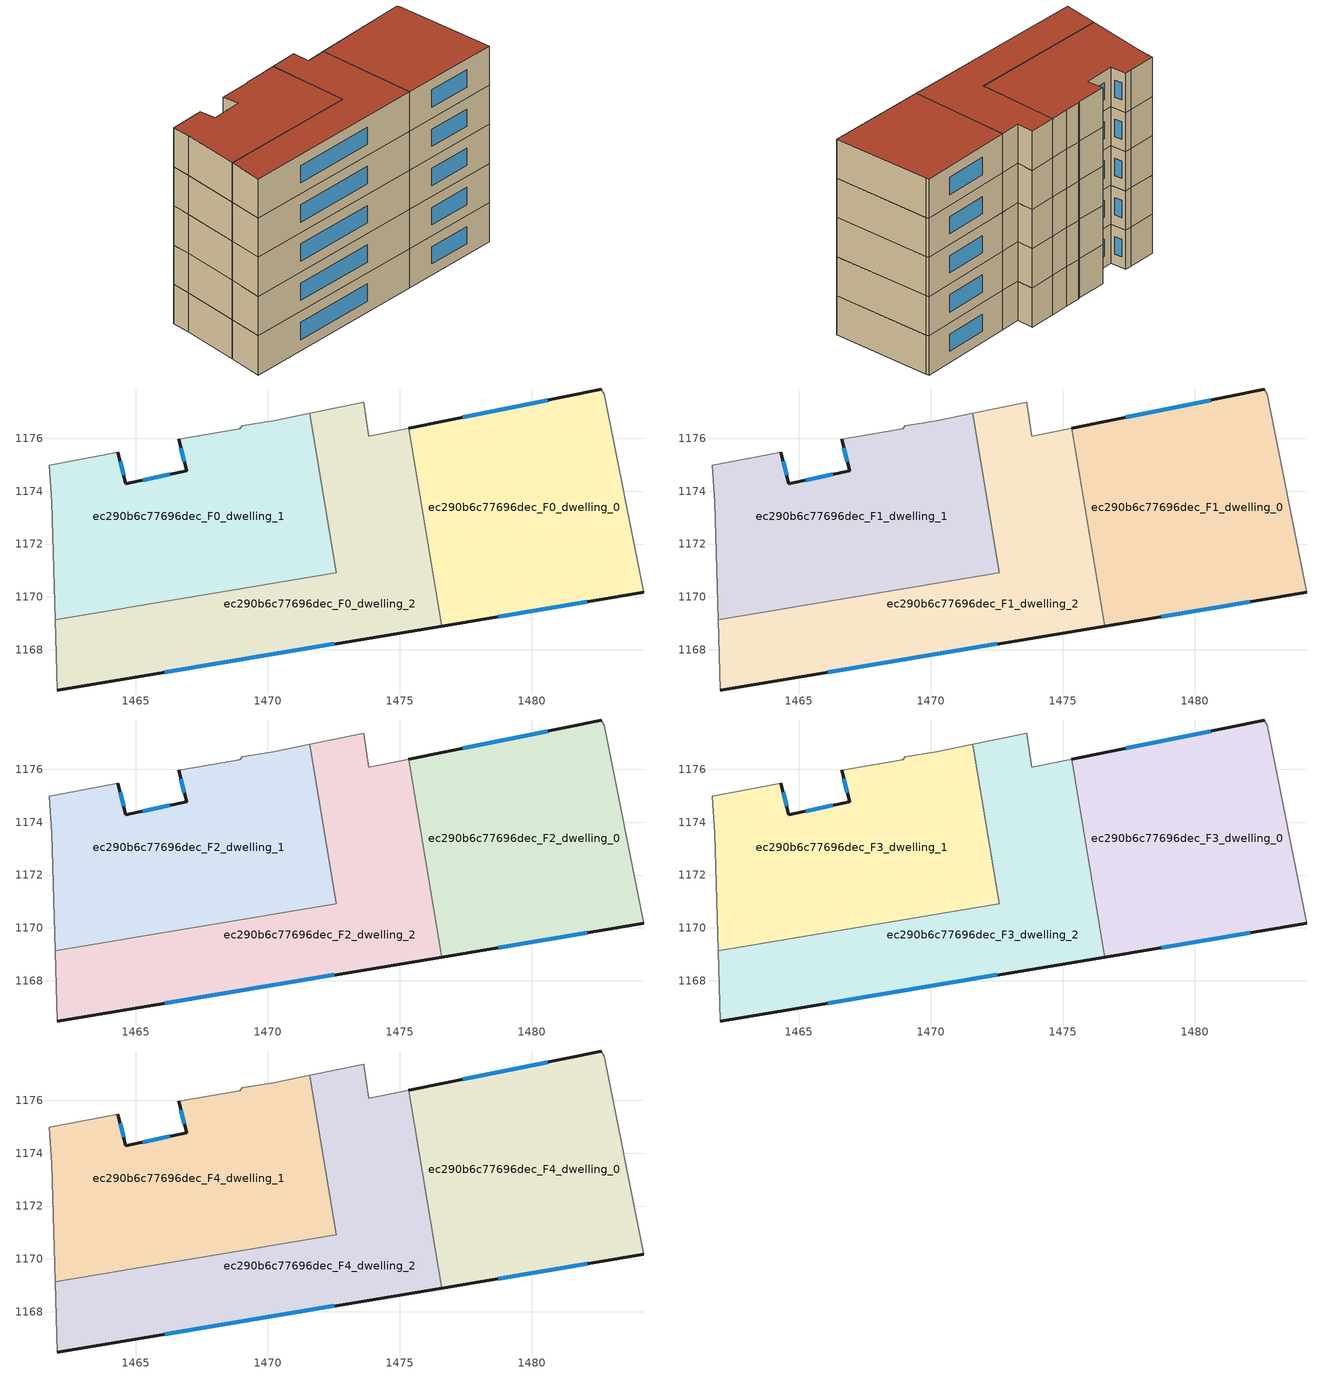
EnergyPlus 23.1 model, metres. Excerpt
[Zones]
ec290b6c77696dec_F0_dwelling_0
 floor ground (EU_floor_Construction): 1482.74,1177.67 1484.24,1170.17 1476.59,1168.89 1475.35,1176.38 1482.64,1177.87 z0
 wall outside (EU_wall_Construction): 1476.59,1168.89 1484.24,1170.17 / 1482.64,1177.87 1475.35,1176.38 z0:3
 wall adiabatic (EU_wall_Construction): 1484.24,1170.17 1482.74,1177.67 1482.64,1177.87 z0:3
 wall to ec290b6c77696dec_F0_dwelling_2 (EU_wall_Construction): 1475.35,1176.38 1476.59,1168.89 z0:3
 window (EU_Window_Construction): 1478.74,1169.25 1482.1,1169.81 / 1480.6,1177.46 1477.39,1176.8 z0.84:2.16
ec290b6c77696dec_F0_dwelling_1
 floor ground (EU_floor_Construction): 1471.59,1176.95 1472.59,1170.91 1461.95,1169.14 1461.83,1173.58 1461.73,1174.98 1463.83,1175.38 1464.33,1175.48 1464.63,1174.28 1466.93,1174.78 1466.63,1175.98 1468.93,1176.38 1469.03,1176.48 1470.23,1176.68 z0
 wall outside (EU_wall_Construction): 1466.63,1175.98 1466.93,1174.78 1464.63,1174.28 1464.33,1175.48 z0:3
 wall adiabatic (EU_wall_Construction): 1464.33,1175.48 1463.83,1175.38 1461.73,1174.98 1461.83,1173.58 1461.95,1169.14 / 1471.59,1176.95 1470.23,1176.68 1469.03,1176.48 1468.93,1176.38 1466.63,1175.98 z0:3
 wall to ec290b6c77696dec_F0_dwelling_2 (EU_wall_Construction): 1461.95,1169.14 1472.59,1170.91 1471.59,1176.95 z0:3
 window (EU_Window_Construction): 1464.54,1174.61 1464.41,1175.14 / 1466.29,1174.63 1465.27,1174.42 / 1466.72,1175.64 1466.85,1175.11 z0.84:2.16
ec290b6c77696dec_F0_dwelling_2
 floor ground (EU_floor_Construction): 1475.35,1176.38 1476.59,1168.89 1462.03,1166.47 1461.95,1169.14 1472.59,1170.91 1471.59,1176.95 1473.64,1177.38 1473.84,1176.07 z0
 wall outside (EU_wall_Construction): 1462.03,1166.47 1476.59,1168.89 z0:3
 wall adiabatic (EU_wall_Construction): 1475.35,1176.38 1473.84,1176.07 1473.64,1177.38 1471.59,1176.95 / 1461.95,1169.14 1462.03,1166.47 z0:3
 window (EU_Window_Construction): 1466.11,1167.15 1472.51,1168.22 z0.84:2.16
ec290b6c77696dec_F1_dwelling_0
 floor to ec290b6c77696dec_F0_dwelling_0 (EU_floor_Construction): 1482.74,1177.67 1484.24,1170.17 1476.59,1168.89 1475.35,1176.38 1482.64,1177.87 z3
 wall outside (EU_wall_Construction): 1476.59,1168.89 1484.24,1170.17 / 1482.64,1177.87 1475.35,1176.38 z3:6
 wall adiabatic (EU_wall_Construction): 1484.24,1170.17 1482.74,1177.67 1482.64,1177.87 z3:6
 wall to ec290b6c77696dec_F1_dwelling_2 (EU_wall_Construction): 1475.35,1176.38 1476.59,1168.89 z3:6
 window (EU_Window_Construction): 1478.74,1169.25 1482.1,1169.81 / 1480.6,1177.46 1477.39,1176.8 z3.84:5.16
ec290b6c77696dec_F1_dwelling_1
 floor to ec290b6c77696dec_F0_dwelling_1 (EU_floor_Construction): 1471.59,1176.95 1472.59,1170.91 1461.95,1169.14 1461.83,1173.58 1461.73,1174.98 1463.83,1175.38 1464.33,1175.48 1464.63,1174.28 1466.93,1174.78 1466.63,1175.98 1468.93,1176.38 1469.03,1176.48 1470.23,1176.68 z3
 wall outside (EU_wall_Construction): 1466.63,1175.98 1466.93,1174.78 1464.63,1174.28 1464.33,1175.48 z3:6
 wall adiabatic (EU_wall_Construction): 1464.33,1175.48 1463.83,1175.38 1461.73,1174.98 1461.83,1173.58 1461.95,1169.14 / 1471.59,1176.95 1470.23,1176.68 1469.03,1176.48 1468.93,1176.38 1466.63,1175.98 z3:6
 wall to ec290b6c77696dec_F1_dwelling_2 (EU_wall_Construction): 1461.95,1169.14 1472.59,1170.91 1471.59,1176.95 z3:6
 window (EU_Window_Construction): 1464.54,1174.61 1464.41,1175.14 / 1466.29,1174.63 1465.27,1174.42 / 1466.72,1175.64 1466.85,1175.11 z3.84:5.16
ec290b6c77696dec_F1_dwelling_2
 floor to ec290b6c77696dec_F0_dwelling_2 (EU_floor_Construction): 1475.35,1176.38 1476.59,1168.89 1462.02,1166.47 1461.95,1169.14 1472.59,1170.91 1471.59,1176.95 1473.64,1177.38 1473.84,1176.07 z3
 wall outside (EU_wall_Construction): 1462.03,1166.47 1476.59,1168.89 z3:6
 wall adiabatic (EU_wall_Construction): 1475.35,1176.38 1473.84,1176.07 1473.64,1177.38 1471.59,1176.95 / 1461.95,1169.14 1462.03,1166.47 z3:6
 window (EU_Window_Construction): 1466.11,1167.15 1472.51,1168.22 z3.84:5.16
ec290b6c77696dec_F2_dwelling_0
 floor to ec290b6c77696dec_F1_dwelling_0 (EU_floor_Construction): 1482.74,1177.67 1484.24,1170.17 1476.59,1168.89 1475.35,1176.38 1482.64,1177.87 z6
 wall outside (EU_wall_Construction): 1476.59,1168.89 1484.24,1170.17 / 1482.64,1177.87 1475.35,1176.38 z6:9
 wall adiabatic (EU_wall_Construction): 1484.24,1170.17 1482.74,1177.67 1482.64,1177.87 z6:9
 wall to ec290b6c77696dec_F2_dwelling_2 (EU_wall_Construction): 1475.35,1176.38 1476.59,1168.89 z6:9
 window (EU_Window_Construction): 1478.74,1169.25 1482.1,1169.81 / 1480.6,1177.46 1477.39,1176.8 z6.84:8.16
ec290b6c77696dec_F2_dwelling_1
 floor to ec290b6c77696dec_F1_dwelling_1 (EU_floor_Construction): 1471.59,1176.95 1472.59,1170.91 1461.95,1169.14 1461.83,1173.58 1461.73,1174.98 1463.83,1175.38 1464.33,1175.48 1464.63,1174.28 1466.93,1174.78 1466.63,1175.98 1468.93,1176.38 1469.03,1176.48 1470.23,1176.68 z6
 wall outside (EU_wall_Construction): 1466.63,1175.98 1466.93,1174.78 1464.63,1174.28 1464.33,1175.48 z6:9
 wall adiabatic (EU_wall_Construction): 1464.33,1175.48 1463.83,1175.38 1461.73,1174.98 1461.83,1173.58 1461.95,1169.14 / 1471.59,1176.95 1470.23,1176.68 1469.03,1176.48 1468.93,1176.38 1466.63,1175.98 z6:9
 wall to ec290b6c77696dec_F2_dwelling_2 (EU_wall_Construction): 1461.95,1169.14 1472.59,1170.91 1471.59,1176.95 z6:9
 window (EU_Window_Construction): 1464.54,1174.61 1464.41,1175.14 / 1466.29,1174.63 1465.27,1174.42 / 1466.72,1175.64 1466.85,1175.11 z6.84:8.16
ec290b6c77696dec_F2_dwelling_2
 floor to ec290b6c77696dec_F1_dwelling_2 (EU_floor_Construction): 1475.35,1176.38 1476.59,1168.89 1462.02,1166.47 1461.95,1169.14 1472.59,1170.91 1471.59,1176.95 1473.64,1177.38 1473.84,1176.07 z6
 wall outside (EU_wall_Construction): 1462.03,1166.47 1476.59,1168.89 z6:9
 wall adiabatic (EU_wall_Construction): 1475.35,1176.38 1473.84,1176.07 1473.64,1177.38 1471.59,1176.95 / 1461.95,1169.14 1462.03,1166.47 z6:9
 window (EU_Window_Construction): 1466.11,1167.15 1472.51,1168.22 z6.84:8.16
ec290b6c77696dec_F3_dwelling_0
 floor to ec290b6c77696dec_F2_dwelling_0 (EU_floor_Construction): 1482.74,1177.67 1484.24,1170.17 1476.59,1168.89 1475.35,1176.38 1482.64,1177.87 z9
 wall outside (EU_wall_Construction): 1476.59,1168.89 1484.24,1170.17 / 1482.64,1177.87 1475.35,1176.38 z9:12
 wall adiabatic (EU_wall_Construction): 1484.24,1170.17 1482.74,1177.67 1482.64,1177.87 z9:12
 wall to ec290b6c77696dec_F3_dwelling_2 (EU_wall_Construction): 1475.35,1176.38 1476.59,1168.89 z9:12
 window (EU_Window_Construction): 1478.74,1169.25 1482.1,1169.81 / 1480.6,1177.46 1477.39,1176.8 z9.84:11.16
ec290b6c77696dec_F3_dwelling_1
 floor to ec290b6c77696dec_F2_dwelling_1 (EU_floor_Construction): 1471.59,1176.95 1472.59,1170.91 1461.95,1169.14 1461.83,1173.58 1461.73,1174.98 1463.83,1175.38 1464.33,1175.48 1464.63,1174.28 1466.93,1174.78 1466.63,1175.98 1468.93,1176.38 1469.03,1176.48 1470.23,1176.68 z9
 wall outside (EU_wall_Construction): 1466.63,1175.98 1466.93,1174.78 1464.63,1174.28 1464.33,1175.48 z9:12
 wall adiabatic (EU_wall_Construction): 1464.33,1175.48 1463.83,1175.38 1461.73,1174.98 1461.83,1173.58 1461.95,1169.14 / 1471.59,1176.95 1470.23,1176.68 1469.03,1176.48 1468.93,1176.38 1466.63,1175.98 z9:12
 wall to ec290b6c77696dec_F3_dwelling_2 (EU_wall_Construction): 1461.95,1169.14 1472.59,1170.91 1471.59,1176.95 z9:12
 window (EU_Window_Construction): 1464.54,1174.61 1464.41,1175.14 / 1466.29,1174.63 1465.27,1174.42 / 1466.72,1175.64 1466.85,1175.11 z9.84:11.16
ec290b6c77696dec_F3_dwelling_2
 floor to ec290b6c77696dec_F2_dwelling_2 (EU_floor_Construction): 1475.35,1176.38 1476.59,1168.89 1462.02,1166.47 1461.95,1169.14 1472.59,1170.91 1471.59,1176.95 1473.64,1177.38 1473.84,1176.07 z9
 wall outside (EU_wall_Construction): 1462.03,1166.47 1476.59,1168.89 z9:12
 wall adiabatic (EU_wall_Construction): 1475.35,1176.38 1473.84,1176.07 1473.64,1177.38 1471.59,1176.95 / 1461.95,1169.14 1462.03,1166.47 z9:12
 window (EU_Window_Construction): 1466.11,1167.15 1472.51,1168.22 z9.84:11.16
ec290b6c77696dec_F4_dwelling_0
 floor to ec290b6c77696dec_F3_dwelling_0 (EU_floor_Construction): 1482.74,1177.67 1484.24,1170.17 1476.59,1168.89 1475.35,1176.38 1482.64,1177.87 z12
 wall outside (EU_wall_Construction): 1476.59,1168.89 1484.24,1170.17 / 1482.64,1177.87 1475.35,1176.38 z12:15
 wall adiabatic (EU_wall_Construction): 1484.24,1170.17 1482.74,1177.67 1482.64,1177.87 z12:15
 wall to ec290b6c77696dec_F4_dwelling_2 (EU_wall_Construction): 1475.35,1176.38 1476.59,1168.89 z12:15
 window (EU_Window_Construction): 1478.74,1169.25 1482.1,1169.81 / 1480.6,1177.46 1477.39,1176.8 z12.84:14.16
 roof outside (EU_roof_Construction): 1484.24,1170.17 1482.74,1177.67 1482.64,1177.87 1475.35,1176.38 1476.59,1168.89 z15
ec290b6c77696dec_F4_dwelling_1
 floor to ec290b6c77696dec_F3_dwelling_1 (EU_floor_Construction): 1471.59,1176.95 1472.59,1170.91 1461.95,1169.14 1461.83,1173.58 1461.73,1174.98 1463.83,1175.38 1464.33,1175.48 1464.63,1174.28 1466.93,1174.78 1466.63,1175.98 1468.93,1176.38 1469.03,1176.48 1470.23,1176.68 z12
 wall outside (EU_wall_Construction): 1466.63,1175.98 1466.93,1174.78 1464.63,1174.28 1464.33,1175.48 z12:15
 wall adiabatic (EU_wall_Construction): 1464.33,1175.48 1463.83,1175.38 1461.73,1174.98 1461.83,1173.58 1461.95,1169.14 / 1471.59,1176.95 1470.23,1176.68 1469.03,1176.48 1468.93,1176.38 1466.63,1175.98 z12:15
 wall to ec290b6c77696dec_F4_dwelling_2 (EU_wall_Construction): 1461.95,1169.14 1472.59,1170.91 1471.59,1176.95 z12:15
 window (EU_Window_Construction): 1464.54,1174.61 1464.41,1175.14 / 1466.29,1174.63 1465.27,1174.42 / 1466.72,1175.64 1466.85,1175.11 z12.84:14.16
 roof outside (EU_roof_Construction): 1472.59,1170.91 1471.59,1176.95 1470.23,1176.68 1469.03,1176.48 1468.93,1176.38 1466.63,1175.98 1466.93,1174.78 1464.63,1174.28 1464.33,1175.48 1463.83,1175.38 1461.73,1174.98 1461.83,1173.58 1461.95,1169.14 z15
ec290b6c77696dec_F4_dwelling_2
 floor to ec290b6c77696dec_F3_dwelling_2 (EU_floor_Construction): 1475.35,1176.38 1476.59,1168.89 1462.02,1166.47 1461.95,1169.14 1472.59,1170.91 1471.59,1176.95 1473.64,1177.38 1473.84,1176.07 z12
 wall outside (EU_wall_Construction): 1462.03,1166.47 1476.59,1168.89 z12:15
 wall adiabatic (EU_wall_Construction): 1475.35,1176.38 1473.84,1176.07 1473.64,1177.38 1471.59,1176.95 / 1461.95,1169.14 1462.03,1166.47 z12:15
 window (EU_Window_Construction): 1466.11,1167.15 1472.51,1168.22 z12.84:14.16
 roof outside (EU_roof_Construction): 1476.59,1168.89 1475.35,1176.38 1473.84,1176.07 1473.64,1177.38 1471.59,1176.95 1472.59,1170.91 1461.95,1169.14 1462.03,1166.47 z15
[Building]
EU S2 Campaign: North Axis=0; Terrain=City; Solar Distribution=FullExterior
[Site:Location]
Lyon-Bron: Latitude=45.75; Longitude=5; Time Zone=1; Elevation=198
[SizingPeriod:WeatherFileDays]
AnnualSizingPeriod: Begin Month=1; Begin Day of Month=1; End Month=12; End Day of Month=31; Day of Week for Start Day=Monday; Use Weather File Daylight Saving Period=No; Use Weather File Rain and Snow Indicators=No
[MATERIAL]
EU_InternalMass_Material: Roughness=MediumRough; Thickness=0.1; Conductivity=1; Density=1800; Specific Heat=900; Thermal Absorptance=0.9; Solar Absorptance=0.7; Visible Absorptance=0.7
[MATERIAL:NOMASS] Roughness=MediumRough; Thermal Absorptance=0.9; Solar Absorptance=0.7; Visible Absorptance=0.7
Name | Thermal Resistance
EU_wall_NoMass | 0.776494
EU_roof_NoMass | 0.486893
EU_floor_NoMass | 0.421597
[WINDOWMATERIAL:SIMPLEGLAZINGSYSTEM]
EU_Window_SimpleGlazing: UFactor=4.24961; Solar Heat Gain Coefficient=0.83; Visible Transmittance=0.83
[CONSTRUCTION]
EU_wall_Construction: EU_wall_NoMass
EU_roof_Construction: EU_roof_NoMass
EU_floor_Construction: EU_floor_NoMass
EU_Window_Construction: EU_Window_SimpleGlazing
EU_InternalMass_Construction: EU_InternalMass_Material
[ZONE] Type=1; Multiplier=1; Ceiling Height=autocalculate; Floor Area=autocalculate; Part of Total Floor Area=Yes
Name | Volume
ec290b6c77696dec_F0_dwelling_0; ec290b6c77696dec_F1_dwelling_0; ec290b6c77696dec_F2_dwelling_0; ec290b6c77696dec_F3_dwelling_0; ec290b6c77696dec_F4_dwelling_0; ec290b6c77696dec_F1_dwelling_1; ec290b6c77696dec_F2_dwelling_1; ec290b6c77696dec_F3_dwelling_1; ec290b6c77696dec_F4_dwelling_1 | 176.843
ec290b6c77696dec_F0_dwelling_1 | 176.841
ec290b6c77696dec_F0_dwelling_2 | 176.835
ec290b6c77696dec_F1_dwelling_2; ec290b6c77696dec_F2_dwelling_2; ec290b6c77696dec_F3_dwelling_2; ec290b6c77696dec_F4_dwelling_2 | 176.834
[INTERNALMASS] Construction=EU_InternalMass_Construction
Name | Zone or ZoneList | Surface Area
ec290b6c77696dec_F0_dwelling_0_EU_InternalMass | ec290b6c77696dec_F0_dwelling_0 | 58.9471
ec290b6c77696dec_F0_dwelling_1_EU_InternalMass | ec290b6c77696dec_F0_dwelling_1 | 58.9472
ec290b6c77696dec_F0_dwelling_2_EU_InternalMass | ec290b6c77696dec_F0_dwelling_2 | 58.945
ec290b6c77696dec_F1_dwelling_0_EU_InternalMass | ec290b6c77696dec_F1_dwelling_0 | 58.9471
ec290b6c77696dec_F1_dwelling_1_EU_InternalMass | ec290b6c77696dec_F1_dwelling_1 | 58.9472
ec290b6c77696dec_F1_dwelling_2_EU_InternalMass | ec290b6c77696dec_F1_dwelling_2 | 58.945
ec290b6c77696dec_F2_dwelling_0_EU_InternalMass | ec290b6c77696dec_F2_dwelling_0 | 58.9471
ec290b6c77696dec_F2_dwelling_1_EU_InternalMass | ec290b6c77696dec_F2_dwelling_1 | 58.9472
ec290b6c77696dec_F2_dwelling_2_EU_InternalMass | ec290b6c77696dec_F2_dwelling_2 | 58.945
ec290b6c77696dec_F3_dwelling_0_EU_InternalMass | ec290b6c77696dec_F3_dwelling_0 | 58.9471
ec290b6c77696dec_F3_dwelling_1_EU_InternalMass | ec290b6c77696dec_F3_dwelling_1 | 58.9472
ec290b6c77696dec_F3_dwelling_2_EU_InternalMass | ec290b6c77696dec_F3_dwelling_2 | 58.945
ec290b6c77696dec_F4_dwelling_0_EU_InternalMass | ec290b6c77696dec_F4_dwelling_0 | 58.9471
ec290b6c77696dec_F4_dwelling_1_EU_InternalMass | ec290b6c77696dec_F4_dwelling_1 | 58.9472
ec290b6c77696dec_F4_dwelling_2_EU_InternalMass | ec290b6c77696dec_F4_dwelling_2 | 58.945
[OTHEREQUIPMENT] Fuel Type=Electricity; Design Level Calculation Method=Watts/Area; Power per Zone Floor Area=1; Fraction Latent=0; Fraction Radiant=0; Fraction Lost=0; Carbon Dioxide Generation Rate=0; EndUse Subcategory=EU_Step8_InternalGains
Name | Zone or ZoneList or Space or SpaceList | Schedule
EU_Step8_InternalGain_ec290b6c77696dec_F0_dwelling_0_f000 | ec290b6c77696dec_F0_dwelling_0 | EU_Step8_GainSchedule_ec290b6c77696dec_F0_dwelling_0_f000
EU_Step8_InternalGain_ec290b6c77696dec_F0_dwelling_1_f000 | ec290b6c77696dec_F0_dwelling_1 | EU_Step8_GainSchedule_ec290b6c77696dec_F0_dwelling_1_f000
EU_Step8_InternalGain_ec290b6c77696dec_F0_dwelling_2_f000 | ec290b6c77696dec_F0_dwelling_2 | EU_Step8_GainSchedule_ec290b6c77696dec_F0_dwelling_2_f000
EU_Step8_InternalGain_ec290b6c77696dec_F1_dwelling_0_f000 | ec290b6c77696dec_F1_dwelling_0 | EU_Step8_GainSchedule_ec290b6c77696dec_F1_dwelling_0_f000
EU_Step8_InternalGain_ec290b6c77696dec_F1_dwelling_1_f000 | ec290b6c77696dec_F1_dwelling_1 | EU_Step8_GainSchedule_ec290b6c77696dec_F1_dwelling_1_f000
EU_Step8_InternalGain_ec290b6c77696dec_F1_dwelling_2_f000 | ec290b6c77696dec_F1_dwelling_2 | EU_Step8_GainSchedule_ec290b6c77696dec_F1_dwelling_2_f000
EU_Step8_InternalGain_ec290b6c77696dec_F2_dwelling_0_f000 | ec290b6c77696dec_F2_dwelling_0 | EU_Step8_GainSchedule_ec290b6c77696dec_F2_dwelling_0_f000
EU_Step8_InternalGain_ec290b6c77696dec_F2_dwelling_1_f000 | ec290b6c77696dec_F2_dwelling_1 | EU_Step8_GainSchedule_ec290b6c77696dec_F2_dwelling_1_f000
EU_Step8_InternalGain_ec290b6c77696dec_F2_dwelling_2_f000 | ec290b6c77696dec_F2_dwelling_2 | EU_Step8_GainSchedule_ec290b6c77696dec_F2_dwelling_2_f000
EU_Step8_InternalGain_ec290b6c77696dec_F3_dwelling_0_f000 | ec290b6c77696dec_F3_dwelling_0 | EU_Step8_GainSchedule_ec290b6c77696dec_F3_dwelling_0_f000
EU_Step8_InternalGain_ec290b6c77696dec_F3_dwelling_1_f000 | ec290b6c77696dec_F3_dwelling_1 | EU_Step8_GainSchedule_ec290b6c77696dec_F3_dwelling_1_f000
EU_Step8_InternalGain_ec290b6c77696dec_F3_dwelling_2_f000 | ec290b6c77696dec_F3_dwelling_2 | EU_Step8_GainSchedule_ec290b6c77696dec_F3_dwelling_2_f000
EU_Step8_InternalGain_ec290b6c77696dec_F4_dwelling_0_f000 | ec290b6c77696dec_F4_dwelling_0 | EU_Step8_GainSchedule_ec290b6c77696dec_F4_dwelling_0_f000
EU_Step8_InternalGain_ec290b6c77696dec_F4_dwelling_1_f000 | ec290b6c77696dec_F4_dwelling_1 | EU_Step8_GainSchedule_ec290b6c77696dec_F4_dwelling_1_f000
EU_Step8_InternalGain_ec290b6c77696dec_F4_dwelling_2_f000 | ec290b6c77696dec_F4_dwelling_2 | EU_Step8_GainSchedule_ec290b6c77696dec_F4_dwelling_2_f000
[ZONEVENTILATION:DESIGNFLOWRATE] Schedule=EU_AlwaysOn; Design Flow Rate Calculation Method=AirChanges/Hour; Air Changes per Hour=0.693814; Ventilation Type=Natural; Fan Pressure Rise=0; Fan Total Efficiency=1; Constant Term Coefficient=1; Temperature Term Coefficient=0; Velocity Term Coefficient=0; Velocity Squared Term Coefficient=0; Minimum Indoor Temperature=-100; Maximum Indoor Temperature=100; Delta Temperature=-100; Minimum Outdoor Temperature=-100; Maximum Outdoor Temperature=100; Maximum Wind Speed=40
Name | Zone or ZoneList or Space or SpaceList
EU_ConstantAir_ec290b6c77696dec_F0_dwelling_0 | ec290b6c77696dec_F0_dwelling_0
EU_ConstantAir_ec290b6c77696dec_F0_dwelling_1 | ec290b6c77696dec_F0_dwelling_1
EU_ConstantAir_ec290b6c77696dec_F0_dwelling_2 | ec290b6c77696dec_F0_dwelling_2
EU_ConstantAir_ec290b6c77696dec_F1_dwelling_0 | ec290b6c77696dec_F1_dwelling_0
EU_ConstantAir_ec290b6c77696dec_F1_dwelling_1 | ec290b6c77696dec_F1_dwelling_1
EU_ConstantAir_ec290b6c77696dec_F1_dwelling_2 | ec290b6c77696dec_F1_dwelling_2
EU_ConstantAir_ec290b6c77696dec_F2_dwelling_0 | ec290b6c77696dec_F2_dwelling_0
EU_ConstantAir_ec290b6c77696dec_F2_dwelling_1 | ec290b6c77696dec_F2_dwelling_1
EU_ConstantAir_ec290b6c77696dec_F2_dwelling_2 | ec290b6c77696dec_F2_dwelling_2
EU_ConstantAir_ec290b6c77696dec_F3_dwelling_0 | ec290b6c77696dec_F3_dwelling_0
EU_ConstantAir_ec290b6c77696dec_F3_dwelling_1 | ec290b6c77696dec_F3_dwelling_1
EU_ConstantAir_ec290b6c77696dec_F3_dwelling_2 | ec290b6c77696dec_F3_dwelling_2
EU_ConstantAir_ec290b6c77696dec_F4_dwelling_0 | ec290b6c77696dec_F4_dwelling_0
EU_ConstantAir_ec290b6c77696dec_F4_dwelling_1 | ec290b6c77696dec_F4_dwelling_1
EU_ConstantAir_ec290b6c77696dec_F4_dwelling_2 | ec290b6c77696dec_F4_dwelling_2
[HVACTEMPLATE:THERMOSTAT] Constant Heating Setpoint=20; Constant Cooling Setpoint=50
EU_HeatOnly_ec290b6c77696dec_F0_dwelling_0; EU_HeatOnly_ec290b6c77696dec_F0_dwelling_1; EU_HeatOnly_ec290b6c77696dec_F0_dwelling_2; EU_HeatOnly_ec290b6c77696dec_F1_dwelling_0; EU_HeatOnly_ec290b6c77696dec_F1_dwelling_1; EU_HeatOnly_ec290b6c77696dec_F1_dwelling_2; EU_HeatOnly_ec290b6c77696dec_F2_dwelling_0; EU_HeatOnly_ec290b6c77696dec_F2_dwelling_1; EU_HeatOnly_ec290b6c77696dec_F2_dwelling_2; EU_HeatOnly_ec290b6c77696dec_F3_dwelling_0; EU_HeatOnly_ec290b6c77696dec_F3_dwelling_1; EU_HeatOnly_ec290b6c77696dec_F3_dwelling_2; EU_HeatOnly_ec290b6c77696dec_F4_dwelling_0; EU_HeatOnly_ec290b6c77696dec_F4_dwelling_1; EU_HeatOnly_ec290b6c77696dec_F4_dwelling_2
[HVACTEMPLATE:ZONE:IDEALLOADSAIRSYSTEM] System Availability Schedule=EU_AlwaysOn; Maximum Heating Supply Air Temperature=50; Minimum Cooling Supply Air Temperature=13; Maximum Heating Supply Air Humidity Ratio=0.0156; Minimum Cooling Supply Air Humidity Ratio=0.0077; Heating Limit=NoLimit; Cooling Limit=NoLimit; Heating Availability Schedule=EU_AlwaysOn; Cooling Availability Schedule=EU_CoolingOff; Dehumidification Control Type=ConstantSensibleHeatRatio; Cooling Sensible Heat Ratio=0.7; Dehumidification Setpoint=60; Humidification Control Type=None; Humidification Setpoint=30; Outdoor Air Method=None; Outdoor Air Flow Rate per Person=0.00944; Outdoor Air Flow Rate per Zone Floor Area=0; Outdoor Air Flow Rate per Zone=0; Demand Controlled Ventilation Type=None; Outdoor Air Economizer Type=NoEconomizer; Heat Recovery Type=None; Sensible Heat Recovery Effectiveness=0.7; Latent Heat Recovery Effectiveness=0.65
Name | Template Thermostat
ec290b6c77696dec_F0_dwelling_0 | EU_HeatOnly_ec290b6c77696dec_F0_dwelling_0
ec290b6c77696dec_F0_dwelling_1 | EU_HeatOnly_ec290b6c77696dec_F0_dwelling_1
ec290b6c77696dec_F0_dwelling_2 | EU_HeatOnly_ec290b6c77696dec_F0_dwelling_2
ec290b6c77696dec_F1_dwelling_0 | EU_HeatOnly_ec290b6c77696dec_F1_dwelling_0
ec290b6c77696dec_F1_dwelling_1 | EU_HeatOnly_ec290b6c77696dec_F1_dwelling_1
ec290b6c77696dec_F1_dwelling_2 | EU_HeatOnly_ec290b6c77696dec_F1_dwelling_2
ec290b6c77696dec_F2_dwelling_0 | EU_HeatOnly_ec290b6c77696dec_F2_dwelling_0
ec290b6c77696dec_F2_dwelling_1 | EU_HeatOnly_ec290b6c77696dec_F2_dwelling_1
ec290b6c77696dec_F2_dwelling_2 | EU_HeatOnly_ec290b6c77696dec_F2_dwelling_2
ec290b6c77696dec_F3_dwelling_0 | EU_HeatOnly_ec290b6c77696dec_F3_dwelling_0
ec290b6c77696dec_F3_dwelling_1 | EU_HeatOnly_ec290b6c77696dec_F3_dwelling_1
ec290b6c77696dec_F3_dwelling_2 | EU_HeatOnly_ec290b6c77696dec_F3_dwelling_2
ec290b6c77696dec_F4_dwelling_0 | EU_HeatOnly_ec290b6c77696dec_F4_dwelling_0
ec290b6c77696dec_F4_dwelling_1 | EU_HeatOnly_ec290b6c77696dec_F4_dwelling_1
ec290b6c77696dec_F4_dwelling_2 | EU_HeatOnly_ec290b6c77696dec_F4_dwelling_2
[SIZING:ZONE] Zone Cooling Design Supply Air Temperature Input Method=SupplyAirTemperature; Zone Cooling Design Supply Air Temperature=13; Zone Heating Design Supply Air Temperature Input Method=SupplyAirTemperature; Zone Heating Design Supply Air Temperature=50; Zone Cooling Design Supply Air Humidity Ratio=0.008; Zone Heating Design Supply Air Humidity Ratio=0.008; Cooling Design Air Flow Method=DesignDay; Cooling Design Air Flow Rate=0; Cooling Minimum Air Flow per Zone Floor Area=0.000762; Cooling Minimum Air Flow=0; Cooling Minimum Air Flow Fraction=0.2; Heating Design Air Flow Method=DesignDay; Heating Design Air Flow Rate=0; Heating Maximum Air Flow per Zone Floor Area=0.002032; Heating Maximum Air Flow=0.141576; Heating Maximum Air Flow Fraction=0.3; Account for Dedicated Outdoor Air System=No; Dedicated Outdoor Air System Control Strategy=NeutralSupplyAir; Dedicated Outdoor Air Low Setpoint Temperature for Design=autosize; Dedicated Outdoor Air High Setpoint Temperature for Design=autosize; Zone Load Sizing Method=Sensible Load Only No Latent Load; Zone Latent Cooling Design Supply Air Humidity Ratio Input Method=HumidityRatioDifference; Zone Cooling Design Supply Air Humidity Ratio Difference=0.005; Zone Latent Heating Design Supply Air Humidity Ratio Input Method=HumidityRatioDifference; Zone Humidification Design Supply Air Humidity Ratio Difference=0.005
ec290b6c77696dec_F0_dwelling_0; ec290b6c77696dec_F0_dwelling_1; ec290b6c77696dec_F0_dwelling_2; ec290b6c77696dec_F1_dwelling_0; ec290b6c77696dec_F1_dwelling_1; ec290b6c77696dec_F1_dwelling_2; ec290b6c77696dec_F2_dwelling_0; ec290b6c77696dec_F2_dwelling_1; ec290b6c77696dec_F2_dwelling_2; ec290b6c77696dec_F3_dwelling_0; ec290b6c77696dec_F3_dwelling_1; ec290b6c77696dec_F3_dwelling_2; ec290b6c77696dec_F4_dwelling_0; ec290b6c77696dec_F4_dwelling_1; ec290b6c77696dec_F4_dwelling_2
[SCHEDULE:CONSTANT]
Name | Hourly Value
EU_AlwaysOn | 1
EU_CoolingOff | 0
[SCHEDULE:FILE] Column Number=1; Rows to Skip at Top=0; Number of Hours of Data=8760; Column Separator=Comma; Interpolate to Timestep=No; Minutes per Item=60; Adjust Schedule for Daylight Savings=Yes
Name | File
EU_Step8_GainSchedule_ec290b6c77696dec_F0_dwelling_0_f000 | ../../schedules/ec290b6c77696dec/ec290b6c77696dec_F0_dwelling_0_f000_gain.csv
EU_Step8_GainSchedule_ec290b6c77696dec_F0_dwelling_1_f000 | ../../schedules/ec290b6c77696dec/ec290b6c77696dec_F0_dwelling_1_f000_gain.csv
EU_Step8_GainSchedule_ec290b6c77696dec_F0_dwelling_2_f000 | ../../schedules/ec290b6c77696dec/ec290b6c77696dec_F0_dwelling_2_f000_gain.csv
EU_Step8_GainSchedule_ec290b6c77696dec_F1_dwelling_0_f000 | ../../schedules/ec290b6c77696dec/ec290b6c77696dec_F1_dwelling_0_f000_gain.csv
EU_Step8_GainSchedule_ec290b6c77696dec_F1_dwelling_1_f000 | ../../schedules/ec290b6c77696dec/ec290b6c77696dec_F1_dwelling_1_f000_gain.csv
EU_Step8_GainSchedule_ec290b6c77696dec_F1_dwelling_2_f000 | ../../schedules/ec290b6c77696dec/ec290b6c77696dec_F1_dwelling_2_f000_gain.csv
EU_Step8_GainSchedule_ec290b6c77696dec_F2_dwelling_0_f000 | ../../schedules/ec290b6c77696dec/ec290b6c77696dec_F2_dwelling_0_f000_gain.csv
EU_Step8_GainSchedule_ec290b6c77696dec_F2_dwelling_1_f000 | ../../schedules/ec290b6c77696dec/ec290b6c77696dec_F2_dwelling_1_f000_gain.csv
EU_Step8_GainSchedule_ec290b6c77696dec_F2_dwelling_2_f000 | ../../schedules/ec290b6c77696dec/ec290b6c77696dec_F2_dwelling_2_f000_gain.csv
EU_Step8_GainSchedule_ec290b6c77696dec_F3_dwelling_0_f000 | ../../schedules/ec290b6c77696dec/ec290b6c77696dec_F3_dwelling_0_f000_gain.csv
EU_Step8_GainSchedule_ec290b6c77696dec_F3_dwelling_1_f000 | ../../schedules/ec290b6c77696dec/ec290b6c77696dec_F3_dwelling_1_f000_gain.csv
EU_Step8_GainSchedule_ec290b6c77696dec_F3_dwelling_2_f000 | ../../schedules/ec290b6c77696dec/ec290b6c77696dec_F3_dwelling_2_f000_gain.csv
EU_Step8_GainSchedule_ec290b6c77696dec_F4_dwelling_0_f000 | ../../schedules/ec290b6c77696dec/ec290b6c77696dec_F4_dwelling_0_f000_gain.csv
EU_Step8_GainSchedule_ec290b6c77696dec_F4_dwelling_1_f000 | ../../schedules/ec290b6c77696dec/ec290b6c77696dec_F4_dwelling_1_f000_gain.csv
EU_Step8_GainSchedule_ec290b6c77696dec_F4_dwelling_2_f000 | ../../schedules/ec290b6c77696dec/ec290b6c77696dec_F4_dwelling_2_f000_gain.csv
